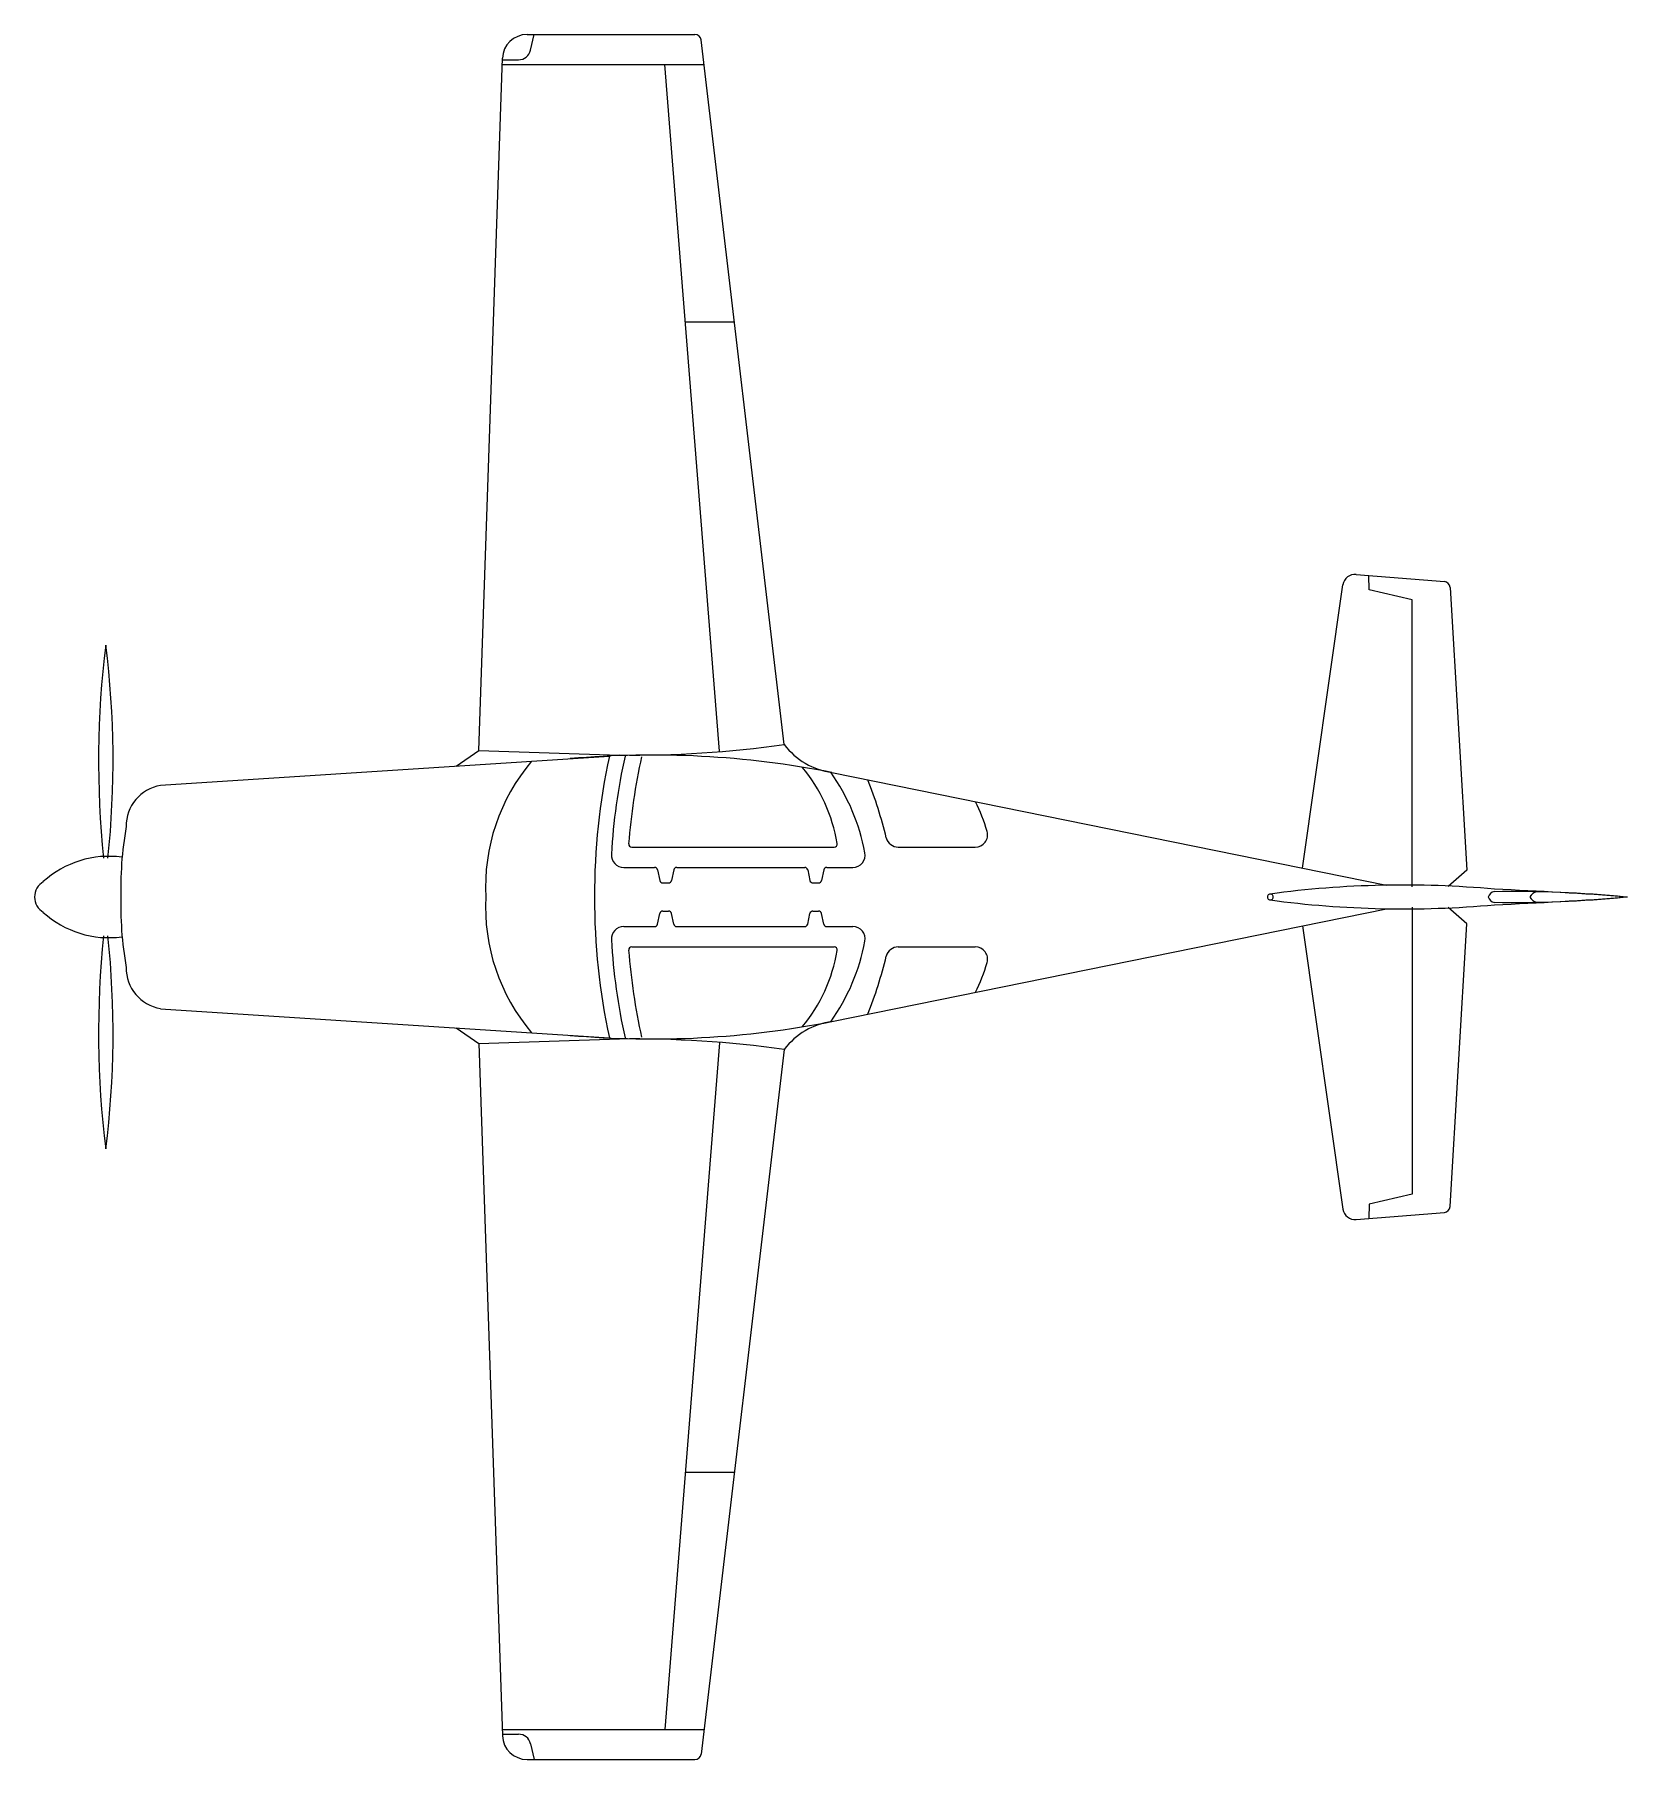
# Model space of a CAD drawing. Header units: inches. Extents: x 0 to 258, y 0 to 280.
import ezdxf

# ---------------------------------------------------------------- set-up
doc = ezdxf.new("R2010")
doc.units = ezdxf.units.IN
doc.header["$MEASUREMENT"] = 0
doc.layers.add('NEWSTUFF', color=7, linetype='Continuous')

msp = doc.modelspace()

# ---------------------------------------------------------------- linework, layer by layer
at = {"layer": 'NEWSTUFF', "linetype": 'Continuous'}
for p, q in [((79.9, 279.84), (107.12, 279.84)), ((80.46, 277.29), (81.05, 279.84)), ((121.61, 164.65), (108.11, 278.96)), ((72.09, 163.68), (75.9, 275.98)), ((75.87, 274.97), (108.59, 274.97)), ((75.89, 275.75), (78.51, 275.75)), ((111.1, 163.6), (102.24, 274.97)), ((105.56, 233.24), (113.51, 233.24)), ((205.68, 144.59), (212.23, 190.55)), ((214.38, 192.26), (228.67, 191.09)), ((216.45, 189.76), (216.41, 192.09)), ((223.47, 188.15), (216.45, 189.76)), ((223.47, 141.58), (223.47, 188.15)), ((229.59, 190.15), (232.33, 144.27)), ((20.43, 158.04), (93.19, 162.77)), ((68.41, 161.16), (72.09, 163.68)), ((72.09, 163.68), (94.89, 162.91)), ((129.33, 160.11), (219.27, 141.83)), ((96.87, 148.01), (129.68, 148.01)), ((140.1, 148.01), (152.59, 148.01)), ((95.56, 144.73), (100.57, 144.73)), ((101.05, 144.33), (101.42, 142.6)), ((103.68, 144.33), (103.31, 142.6)), ((104.16, 144.73), (124.92, 144.73)), ((125.41, 144.33), (125.77, 142.6)), ((128.03, 144.33), (127.66, 142.6)), ((128.52, 144.73), (132.73, 144.73)), ((232.33, 144.27), (229.3, 141.64)), ((101.91, 142.21), (102.82, 142.21)), ((126.26, 142.21), (127.17, 142.21)), ((101.05, 135.51), (101.42, 137.24)), ((101.91, 137.64), (102.82, 137.64)), ((103.68, 135.51), (103.31, 137.24)), ((125.41, 135.51), (125.77, 137.24)), ((126.26, 137.64), (127.17, 137.64)), ((128.03, 135.51), (127.66, 137.24)), ((129.33, 119.73), (219.27, 138.01)), ((223.47, 138.26), (223.47, 91.7)), ((232.33, 135.57), (229.3, 138.2)), ((95.56, 135.12), (100.57, 135.12)), ((104.16, 135.12), (124.92, 135.12)), ((128.52, 135.12), (132.73, 135.12)), ((205.68, 135.25), (212.23, 89.29)), ((229.59, 89.69), (232.33, 135.57)), ((96.87, 131.83), (129.68, 131.83)), ((140.1, 131.83), (152.59, 131.83)), ((20.43, 121.8), (93.19, 117.07)), ((68.41, 118.68), (72.09, 116.16)), ((72.09, 116.16), (94.89, 116.93)), ((72.09, 116.16), (75.9, 3.86)), ((111.1, 116.24), (102.24, 4.88)), ((121.61, 115.19), (108.11, 0.88)), ((216.45, 90.08), (216.41, 87.75)), ((223.47, 91.7), (216.45, 90.08)), ((214.38, 87.58), (228.67, 88.75)), ((105.56, 46.6), (113.51, 46.6)), ((75.87, 4.88), (108.59, 4.88)), ((75.89, 4.1), (78.51, 4.1)), ((79.9, 0), (107.12, 0)), ((80.46, 2.55), (81.05, 0))]:
    msp.add_line(p, q, dxfattribs=at)
for centre, radius, start, end in [((107.12, 278.84), 1, 6.7325, 90), ((79.9, 275.84), 4, 90, 178.0567), ((78.51, 277.75), 2, 270, 346.8789), ((214.21, 190.27), 2, 85.3184, 171.8889), ((228.59, 190.09), 1, 3.4271, 85.3184), ((161.5, 162.08), 151.12, 172.8877, 186.0147), ((-138.38, 162.08), 151.12, 353.9853, 7.1123), ((100.18, 11.61), 151.34, 78.8908, 95.0397), ((192.79, 140.78), 101.94, 167.5321, 180.4836), ((195.32, 140.78), 101.94, 167.5321, 176.59), ((97.17, 339.95), 177, 269.2396, 277.9355), ((198, 140.64), 101.94, 167.5321, 175.5521), ((130.92, 171.64), 11.64, 216.915, 262.1943), ((104.52, 141.63), 31.36, 139.6153, 183.1286), ((104.93, 144.53), 25.57, 9.1341, 40.0471), ((102.3, 141.02), 32.96, 10.6182, 35.4796), ((21.48, 151.47), 6.61, 98.964, 181.1973), ((64.82, 131.42), 75.54, 13.8725, 21.3554), ((127.1, 142.58), 28.55, 16.2376, 26.6251), ((71.13, 141.33), 57.14, 169.9129, 182.0041), ((96.87, 148.51), 0.5, 175.5521, 270), ((129.68, 148.51), 0.5, 270, 9.1341), ((140.1, 150.01), 2, 193.8725, 270), ((152.59, 150.01), 2, 270, 16.2376), ((12.04, 130.77), 15.75, 82.1797, 132.3517), ((95.56, 146.73), 2, 176.59, 270), ((132.73, 146.73), 2, 270, 10.6182), ((100.57, 144.23), 0.5, 11.9551, 90), ((104.16, 144.23), 0.5, 90, 168.0449), ((124.92, 144.23), 0.5, 11.9551, 90), ((128.52, 144.23), 0.5, 90, 168.0449), ((2.95, 139.88), 2.95, 121.0894, 179.2097), ((71.13, 138.51), 57.14, 177.9959, 190.0871), ((104.52, 138.21), 31.36, 176.8714, 220.3847), ((101.91, 142.71), 0.5, 191.9551, 270), ((102.82, 142.71), 0.5, 270, 348.0449), ((126.26, 142.71), 0.5, 191.9551, 270), ((127.17, 142.71), 0.5, 270, 348.0449), ((200.45, 139.92), 0.479, 359.7084, 180.2916), ((200.45, 139.92), 0.479, 179.7084, 0.2916), ((222.06, -20.13), 161.99, 84.7844, 97.6861), ((236.97, 139.56), 1.24, 98.552, 163.2261), ((213.07, -450.98), 592.63, 85.61556, 87.70683), ((239.98, -43.54), 184.35, 84.3582, 90.9915), ((243.86, 139.29), 1.46, 98.1745, 154.398), ((2.95, 139.96), 2.95, 180.7903, 238.9106), ((12.04, 149.07), 15.75, 227.6483, 277.8203), ((192.79, 139.06), 101.94, 179.5164, 192.4679), ((101.91, 137.14), 0.5, 90, 168.0449), ((102.82, 137.14), 0.5, 11.9551, 90), ((126.26, 137.14), 0.5, 90, 168.0449), ((127.17, 137.14), 0.5, 11.9551, 90), ((222.06, 299.98), 161.99, 262.3139, 275.2156), ((236.97, 140.28), 1.24, 196.7739, 261.448), ((213.07, 730.82), 592.63, 272.29317, 274.38444), ((239.98, 323.38), 184.35, 269.0085, 275.6418), ((243.86, 140.55), 1.46, 205.602, 261.8255), ((95.56, 133.12), 2, 90, 183.41), ((100.57, 135.62), 0.5, 270, 348.0449), ((104.16, 135.62), 0.5, 191.9551, 270), ((124.92, 135.62), 0.5, 270, 348.0449), ((128.52, 135.62), 0.5, 191.9551, 270), ((132.73, 133.12), 2, 349.3818, 90), ((161.5, 117.76), 151.12, 173.9853, 187.1123), ((-138.38, 117.76), 151.12, 352.8877, 6.0147), ((195.32, 139.06), 101.94, 183.41, 192.4679), ((96.87, 131.33), 0.5, 90, 184.4479), ((102.3, 138.82), 32.96, 324.5204, 349.3818), ((129.68, 131.33), 0.5, 350.8659, 90), ((140.1, 129.83), 2, 90, 166.1275), ((152.59, 129.83), 2, 343.7624, 90), ((198, 139.2), 101.94, 184.4479, 192.4679), ((104.93, 135.31), 25.57, 319.9529, 350.8659), ((64.82, 148.43), 75.54, 338.6446, 346.1275), ((127.1, 137.26), 28.55, 333.3749, 343.7624), ((21.48, 128.37), 6.61, 178.8027, 261.036), ((100.18, 268.23), 151.34, 264.9603, 281.1092), ((130.92, 108.2), 11.64, 97.8057, 143.085), ((97.17, -60.11), 177, 82.0645, 90.7604), ((228.59, 89.75), 1, 274.6816, 356.5729), ((214.21, 89.58), 2, 188.1111, 274.6816), ((79.9, 4), 4, 181.9433, 270), ((78.51, 2.1), 2, 13.1211, 90), ((107.12, 1), 1, 270, 353.2675)]:
    msp.add_arc(centre, radius, start, end, dxfattribs=at)

doc.saveas('drawing.dxf')
